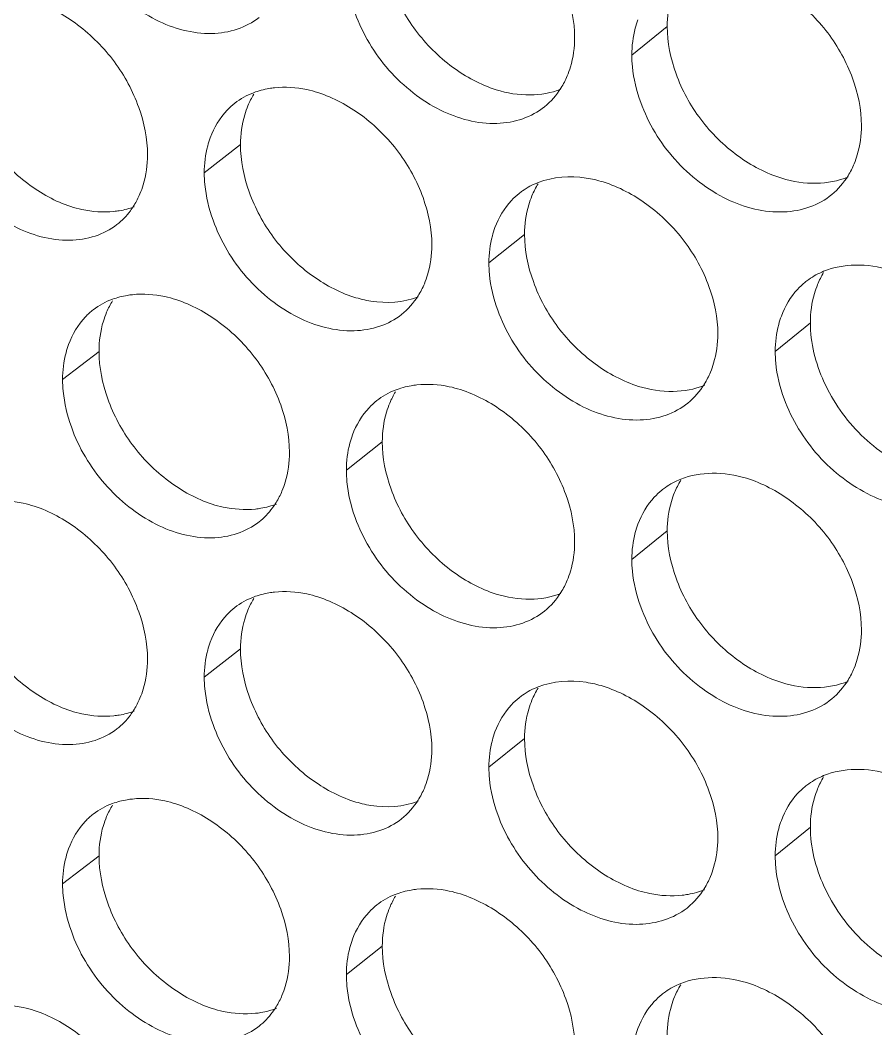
# Model space of a CAD drawing. Header units: millimetres. Extents: x 1177 to 4147, y 93 to 2194.
# Drawn here: x 2674.07 to 2687.43, y 860.73 to 876.48 of the extents above; entities that cross this region are included whole.
import ezdxf

# ---------------------------------------------------------------- set-up
doc = ezdxf.new("R2010")
doc.units = ezdxf.units.MM
doc.header["$LTSCALE"] = 0.1
doc.layers.get('0').update_dxf_attribs({"lineweight": 13})
doc.layers.add('标注', color=251, linetype='Continuous', lineweight=9)

# ---------------------------------------------------------------- blocks, each defined once
blk = doc.blocks.new('02')
at = {"layer": '标注'}
for p, q in [((4603.666, 843.241), (4602.876, 842.603)), ((4594.147, 840.608), (4593.34, 839.976)), ((4600.483, 838.606), (4599.688, 837.97)), ((4606.857, 836.634), (4606.074, 835.994)), ((4590.993, 835.995), (4590.18, 835.365)), ((4590.993, 835.995), (4590.18, 835.365)), ((4597.311, 833.978), (4596.509, 833.344)), ((4597.311, 833.978), (4596.509, 833.344)), ((4603.666, 831.991), (4602.876, 831.353)), ((4603.666, 831.991), (4602.876, 831.353)), ((4594.147, 829.358), (4593.34, 828.726)), ((4600.483, 827.356), (4599.688, 826.72)), ((4606.857, 825.384), (4606.074, 824.744)), ((4590.993, 824.745), (4590.18, 824.115)), ((4597.311, 822.728), (4596.509, 822.094))]:
    blk.add_line(p, q, dxfattribs=at)
for centre, radius, start, end in [((4596.041, 840.753), 1.872, 148.5566, 157.3156), ((4606.084, 840.901), 1.893, 328.5006, 337.6837), ((4590.188, 840.233), 1.864, 328.2673, 337.1333), ((4601.328, 838.31), 1.548, 125.2788, 128.7064), ((4608.769, 836.767), 1.893, 148.546, 157.7608), ((4607.73, 836.321), 1.568, 125.3028, 129.2952), ((4592.88, 836.145), 1.864, 148.3086, 157.2163), ((4592.88, 836.145), 1.864, 148.3086, 157.2163), ((4602.887, 836.252), 1.886, 328.3391, 337.568), ((4599.211, 834.12), 1.879, 148.8077, 157.4184), ((4599.211, 834.12), 1.879, 148.8077, 157.4184), ((4604.524, 831.687), 1.558, 125.2904, 128.9998), ((4604.524, 831.687), 1.558, 125.2904, 128.9998), ((4593.347, 833.603), 1.872, 328.517, 337.2337), ((4593.347, 833.603), 1.872, 328.517, 337.2337), ((4596.041, 829.503), 1.872, 148.5566, 157.3156), ((4606.084, 829.651), 1.893, 328.5006, 337.6837), ((4606.084, 829.651), 1.893, 328.5006, 337.6837), ((4590.188, 828.983), 1.864, 328.2673, 337.1333), ((4601.328, 827.06), 1.548, 125.2788, 128.7064), ((4608.769, 825.517), 1.893, 148.546, 157.7608), ((4607.73, 825.071), 1.568, 125.3028, 129.2952), ((4592.88, 824.895), 1.864, 148.3086, 157.2163), ((4602.887, 825.002), 1.886, 328.3391, 337.568), ((4599.211, 822.87), 1.879, 148.8077, 157.4184), ((4603.144, 824.804), 1.559, 305.2916, 309.0538), ((4604.524, 820.437), 1.558, 125.2904, 128.9998), ((4593.347, 822.353), 1.872, 328.517, 337.2337)]:
    blk.add_arc(centre, radius, start, end, dxfattribs=at)
for points, knots in [([(4601.6, 842.999), (4601.6, 843.357), (4601.445, 844.101), (4600.896, 845.106), (4600.077, 845.916), (4599.4, 846.283), (4599.051, 846.392)], [0, 0, 0, 0, 0.239123, 0.496252, 0.755655, 1, 1, 1, 1]), ([(4590.375, 845.559), (4590.539, 845.097), (4590.926, 844.442), (4591.638, 843.768), (4592.403, 843.264), (4593.271, 843.022), (4594.075, 843.151), (4594.417, 843.329), (4594.561, 843.442)], [0, 0, 0, 0, 0.275578, 0.414386, 0.548399, 0.788745, 0.897079, 1, 1, 1, 1]), ([(4597.311, 845.228), (4597.311, 844.871), (4597.464, 844.127), (4598.01, 843.121), (4598.825, 842.308), (4599.5, 841.941), (4599.848, 841.832)], [0, 0, 0, 0, 0.239424, 0.496717, 0.755963, 1, 1, 1, 1]), ([(4607.997, 841.032), (4607.997, 841.39), (4607.841, 842.133), (4607.288, 843.136), (4606.463, 843.943), (4605.784, 844.306), (4605.433, 844.414)], [0, 0, 0, 0, 0.238849, 0.495686, 0.755117, 1, 1, 1, 1]), ([(4603.828, 844.095), (4603.801, 844.031), (4603.704, 843.756), (4603.666, 843.462), (4603.666, 843.241)], [0, 0, 0, 0, 0.240852, 1, 1, 1, 1]), ([(4592.075, 840.381), (4592.075, 840.739), (4591.921, 841.483), (4591.378, 842.491), (4590.566, 843.307), (4589.896, 843.68), (4589.549, 843.792)], [0, 0, 0, 0, 0.239541, 0.497113, 0.75647, 1, 1, 1, 1]), ([(4596.705, 843.539), (4596.871, 843.076), (4597.263, 842.421), (4597.982, 841.749), (4598.756, 841.248), (4599.633, 841.014), (4600.442, 841.152), (4600.784, 841.336), (4600.928, 841.452)], [0, 0, 0, 0, 0.27488, 0.413493, 0.547431, 0.788041, 0.896698, 1, 1, 1, 1]), ([(4603.013, 843.391), (4602.99, 843.33), (4602.909, 843.076), (4602.876, 842.806), (4602.876, 842.603)], [0, 0, 0, 0, 0.241473, 1, 1, 1, 1]), ([(4603.666, 843.241), (4603.666, 842.884), (4603.82, 842.14), (4604.369, 841.136), (4605.19, 840.327), (4605.868, 839.964), (4606.218, 839.857)], [0, 0, 0, 0, 0.23915, 0.496151, 0.755426, 1, 1, 1, 1]), ([(4601.435, 842.14), (4601.462, 842.205), (4601.56, 842.481), (4601.6, 842.777), (4601.6, 842.999)], [0, 0, 0, 0, 0.240755, 1, 1, 1, 1]), ([(4587.849, 842.64), (4587.849, 842.282), (4588.001, 841.537), (4588.541, 840.528), (4589.349, 839.71), (4590.018, 839.337), (4590.364, 839.226)], [0, 0, 0, 0, 0.239843, 0.497577, 0.756777, 1, 1, 1, 1]), ([(4602.876, 842.603), (4602.876, 842.517), (4602.895, 842.159), (4602.981, 841.805), (4603.073, 841.549)], [0, 0, 0, 0, 0.240509, 1, 1, 1, 1]), ([(4594.905, 841.875), (4594.864, 841.871), (4594.706, 841.849), (4594.55, 841.808), (4594.439, 841.766)], [0, 0, 0, 0, 0.255282, 1, 1, 1, 1]), ([(4595.875, 841.768), (4595.793, 841.794), (4595.477, 841.878), (4595.144, 841.901), (4594.905, 841.875)], [0, 0, 0, 0, 0.26212, 1, 1, 1, 1]), ([(4598.415, 838.369), (4598.415, 838.727), (4598.261, 839.471), (4597.714, 840.477), (4596.897, 841.289), (4596.223, 841.658), (4595.875, 841.768)], [0, 0, 0, 0, 0.239261, 0.496538, 0.755925, 1, 1, 1, 1]), ([(4599.848, 841.832), (4600.092, 841.755), (4600.583, 841.674), (4601.078, 841.759), (4601.296, 841.844)], [0, 0, 0, 0, 0.521681, 1, 1, 1, 1]), ([(4594.02, 841.531), (4593.959, 841.483), (4593.724, 841.268), (4593.557, 840.986), (4593.475, 840.761)], [0, 0, 0, 0, 0.245125, 1, 1, 1, 1]), ([(4603.073, 841.549), (4603.241, 841.085), (4603.638, 840.429), (4604.364, 839.759), (4605.147, 839.263), (4606.032, 839.037), (4606.846, 839.185), (4607.19, 839.373), (4607.334, 839.492)], [0, 0, 0, 0, 0.274191, 0.412612, 0.546477, 0.787348, 0.896324, 1, 1, 1, 1]), ([(4594.314, 841.475), (4594.286, 841.41), (4594.187, 841.131), (4594.147, 840.833), (4594.147, 840.608)], [0, 0, 0, 0, 0.240343, 1, 1, 1, 1]), ([(4587.224, 840.955), (4587.388, 840.493), (4587.772, 839.839), (4588.48, 839.163), (4589.24, 838.658), (4590.104, 838.412), (4590.906, 838.536), (4591.247, 838.711), (4591.391, 838.823)], [0, 0, 0, 0, 0.27593, 0.414836, 0.548888, 0.789102, 0.897272, 1, 1, 1, 1]), ([(4607.835, 840.182), (4607.862, 840.247), (4607.958, 840.52), (4607.997, 840.813), (4607.997, 841.032)], [0, 0, 0, 0, 0.241091, 1, 1, 1, 1]), ([(4593.475, 840.761), (4593.452, 840.701), (4593.372, 840.447), (4593.34, 840.178), (4593.34, 839.976)], [0, 0, 0, 0, 0.241152, 1, 1, 1, 1]), ([(4594.147, 840.608), (4594.147, 840.25), (4594.3, 839.506), (4594.844, 838.499), (4595.657, 837.685), (4596.33, 837.316), (4596.677, 837.206)], [0, 0, 0, 0, 0.239562, 0.497002, 0.756233, 1, 1, 1, 1]), ([(4591.906, 839.509), (4591.934, 839.575), (4592.034, 839.855), (4592.075, 840.155), (4592.075, 840.381)], [0, 0, 0, 0, 0.240243, 1, 1, 1, 1]), ([(4593.34, 839.976), (4593.34, 839.89), (4593.358, 839.531), (4593.443, 839.177), (4593.535, 838.92)], [0, 0, 0, 0, 0.240369, 1, 1, 1, 1]), ([(4602.238, 839.774), (4602.112, 839.813), (4601.637, 839.925), (4601.12, 839.891), (4600.786, 839.762)], [0, 0, 0, 0, 0.268741, 1, 1, 1, 1]), ([(4604.794, 836.387), (4604.794, 836.745), (4604.638, 837.488), (4604.087, 838.492), (4603.265, 839.301), (4602.587, 839.666), (4602.238, 839.774)], [0, 0, 0, 0, 0.238985, 0.495968, 0.755385, 1, 1, 1, 1]), ([(4606.218, 839.857), (4606.468, 839.78), (4606.972, 839.701), (4607.478, 839.795), (4607.7, 839.885)], [0, 0, 0, 0, 0.521668, 1, 1, 1, 1]), ([(4600.36, 839.518), (4600.3, 839.47), (4600.07, 839.257), (4599.906, 838.978), (4599.824, 838.757)], [0, 0, 0, 0, 0.245411, 1, 1, 1, 1]), ([(4591.391, 838.823), (4591.504, 838.911), (4591.64, 839.052), (4591.748, 839.211), (4591.774, 839.253)], [0, 0, 0, 0, 0.746016, 1, 1, 1, 1]), ([(4600.647, 839.465), (4600.62, 839.4), (4600.523, 839.124), (4600.483, 838.828), (4600.483, 838.606)], [0, 0, 0, 0, 0.240684, 1, 1, 1, 1]), ([(4590.364, 839.226), (4590.444, 839.2), (4590.757, 839.115), (4591.088, 839.091), (4591.326, 839.116)], [0, 0, 0, 0, 0.262169, 1, 1, 1, 1]), ([(4591.326, 839.116), (4591.365, 839.12), (4591.518, 839.14), (4591.669, 839.179), (4591.777, 839.219)], [0, 0, 0, 0, 0.255066, 1, 1, 1, 1]), ([(4593.535, 838.92), (4593.701, 838.458), (4594.09, 837.803), (4594.805, 837.129), (4595.574, 836.628), (4596.447, 836.389), (4597.254, 836.523), (4597.596, 836.703), (4597.74, 836.818)], [0, 0, 0, 0, 0.275228, 0.413938, 0.547913, 0.788391, 0.896887, 1, 1, 1, 1]), ([(4599.824, 838.757), (4599.801, 838.696), (4599.721, 838.442), (4599.688, 838.173), (4599.688, 837.97)], [0, 0, 0, 0, 0.241366, 1, 1, 1, 1]), ([(4600.483, 838.606), (4600.483, 838.248), (4600.637, 837.505), (4601.185, 836.5), (4602.003, 835.689), (4602.68, 835.324), (4603.028, 835.215)], [0, 0, 0, 0, 0.239286, 0.496433, 0.755694, 1, 1, 1, 1]), ([(4598.249, 837.505), (4598.277, 837.571), (4598.376, 837.848), (4598.415, 838.146), (4598.415, 838.369)], [0, 0, 0, 0, 0.240585, 1, 1, 1, 1]), ([(4599.688, 837.97), (4599.688, 837.884), (4599.706, 837.525), (4599.792, 837.172), (4599.884, 836.915)], [0, 0, 0, 0, 0.240462, 1, 1, 1, 1]), ([(4608.638, 837.81), (4608.387, 837.886), (4607.882, 837.965), (4607.376, 837.872), (4607.153, 837.781)], [0, 0, 0, 0, 0.521913, 1, 1, 1, 1]), ([(4606.737, 837.535), (4606.678, 837.487), (4606.453, 837.275), (4606.292, 837), (4606.211, 836.782)], [0, 0, 0, 0, 0.245684, 1, 1, 1, 1]), ([(4607.018, 837.483), (4606.991, 837.419), (4606.896, 837.146), (4606.857, 836.853), (4606.857, 836.634)], [0, 0, 0, 0, 0.24102, 1, 1, 1, 1]), ([(4591.74, 837.26), (4591.701, 837.256), (4591.549, 837.236), (4591.398, 837.197), (4591.291, 837.158)], [0, 0, 0, 0, 0.255136, 1, 1, 1, 1]), ([(4591.74, 837.26), (4591.701, 837.256), (4591.549, 837.236), (4591.398, 837.197), (4591.291, 837.158)], [0, 0, 0, 0, 0.255136, 1, 1, 1, 1]), ([(4592.707, 837.151), (4592.626, 837.177), (4592.311, 837.262), (4591.979, 837.286), (4591.74, 837.26)], [0, 0, 0, 0, 0.262243, 1, 1, 1, 1]), ([(4592.707, 837.151), (4592.626, 837.177), (4592.311, 837.262), (4591.979, 837.286), (4591.74, 837.26)], [0, 0, 0, 0, 0.262243, 1, 1, 1, 1]), ([(4595.24, 833.746), (4595.24, 834.104), (4595.086, 834.848), (4594.541, 835.855), (4593.727, 836.67), (4593.054, 837.04), (4592.707, 837.151)], [0, 0, 0, 0, 0.239401, 0.496825, 0.756197, 1, 1, 1, 1]), ([(4595.24, 833.746), (4595.24, 834.104), (4595.086, 834.848), (4594.541, 835.855), (4593.727, 836.67), (4593.054, 837.04), (4592.707, 837.151)], [0, 0, 0, 0, 0.239401, 0.496825, 0.756197, 1, 1, 1, 1]), ([(4596.677, 837.206), (4596.801, 837.167), (4597.269, 837.054), (4597.779, 837.084), (4598.108, 837.209)], [0, 0, 0, 0, 0.268595, 1, 1, 1, 1]), ([(4590.864, 836.923), (4590.802, 836.875), (4590.565, 836.66), (4590.397, 836.375), (4590.314, 836.15)], [0, 0, 0, 0, 0.244977, 1, 1, 1, 1]), ([(4590.864, 836.923), (4590.802, 836.875), (4590.565, 836.66), (4590.397, 836.375), (4590.314, 836.15)], [0, 0, 0, 0, 0.244977, 1, 1, 1, 1]), ([(4591.161, 836.867), (4591.134, 836.801), (4591.033, 836.521), (4590.993, 836.221), (4590.993, 835.995)], [0, 0, 0, 0, 0.240171, 1, 1, 1, 1]), ([(4591.161, 836.867), (4591.134, 836.801), (4591.033, 836.521), (4590.993, 836.221), (4590.993, 835.995)], [0, 0, 0, 0, 0.240171, 1, 1, 1, 1]), ([(4599.884, 836.915), (4600.052, 836.452), (4600.446, 835.796), (4601.169, 835.125), (4601.947, 834.627), (4602.828, 834.397), (4603.639, 834.54), (4603.982, 834.726), (4604.127, 834.843)], [0, 0, 0, 0, 0.274535, 0.413051, 0.546952, 0.787693, 0.89651, 1, 1, 1, 1]), ([(4606.211, 836.782), (4606.188, 836.722), (4606.107, 836.467), (4606.074, 836.197), (4606.074, 835.994)], [0, 0, 0, 0, 0.24158, 1, 1, 1, 1]), ([(4606.857, 836.634), (4606.857, 836.183), (4607.098, 835.247), (4607.789, 834.266), (4608.535, 833.66), (4609.314, 833.231), (4609.984, 833.111), (4610.396, 833.159)], [0, 0, 0, 0, 0.247494, 0.513042, 0.645309, 0.772218, 1, 1, 1, 1]), ([(4604.631, 835.532), (4604.657, 835.597), (4604.754, 835.872), (4604.794, 836.166), (4604.794, 836.387)], [0, 0, 0, 0, 0.240924, 1, 1, 1, 1]), ([(4590.314, 836.15), (4590.292, 836.089), (4590.212, 835.835), (4590.18, 835.567), (4590.18, 835.365)], [0, 0, 0, 0, 0.241046, 1, 1, 1, 1]), ([(4590.314, 836.15), (4590.292, 836.089), (4590.212, 835.835), (4590.18, 835.567), (4590.18, 835.365)], [0, 0, 0, 0, 0.241046, 1, 1, 1, 1]), ([(4590.993, 835.995), (4590.993, 835.637), (4591.146, 834.893), (4591.688, 833.885), (4592.498, 833.069), (4593.169, 832.698), (4593.516, 832.587)], [0, 0, 0, 0, 0.239702, 0.497289, 0.756504, 1, 1, 1, 1]), ([(4590.993, 835.995), (4590.993, 835.637), (4591.146, 834.893), (4591.688, 833.885), (4592.498, 833.069), (4593.169, 832.698), (4593.516, 832.587)], [0, 0, 0, 0, 0.239702, 0.497289, 0.756504, 1, 1, 1, 1]), ([(4606.074, 835.994), (4606.074, 835.908), (4606.092, 835.549), (4606.178, 835.196), (4606.271, 834.94)], [0, 0, 0, 0, 0.240557, 1, 1, 1, 1]), ([(4590.18, 835.365), (4590.18, 835.279), (4590.198, 834.92), (4590.283, 834.566), (4590.375, 834.309)], [0, 0, 0, 0, 0.240323, 1, 1, 1, 1]), ([(4590.18, 835.365), (4590.18, 835.279), (4590.198, 834.92), (4590.283, 834.566), (4590.375, 834.309)], [0, 0, 0, 0, 0.240323, 1, 1, 1, 1]), ([(4598.079, 835.247), (4598.037, 835.242), (4597.873, 835.219), (4597.711, 835.176), (4597.596, 835.131)], [0, 0, 0, 0, 0.255428, 1, 1, 1, 1]), ([(4598.079, 835.247), (4598.037, 835.242), (4597.873, 835.219), (4597.711, 835.176), (4597.596, 835.131)], [0, 0, 0, 0, 0.255428, 1, 1, 1, 1]), ([(4599.051, 835.142), (4598.97, 835.168), (4598.653, 835.251), (4598.319, 835.273), (4598.079, 835.247)], [0, 0, 0, 0, 0.261997, 1, 1, 1, 1]), ([(4599.051, 835.142), (4598.97, 835.168), (4598.653, 835.251), (4598.319, 835.273), (4598.079, 835.247)], [0, 0, 0, 0, 0.261997, 1, 1, 1, 1]), ([(4603.028, 835.215), (4603.275, 835.139), (4603.773, 835.059), (4604.273, 835.148), (4604.493, 835.236)], [0, 0, 0, 0, 0.521675, 1, 1, 1, 1]), ([(4601.6, 831.749), (4601.6, 832.107), (4601.445, 832.851), (4600.896, 833.856), (4600.077, 834.666), (4599.4, 835.033), (4599.051, 835.142)], [0, 0, 0, 0, 0.239123, 0.496252, 0.755655, 1, 1, 1, 1]), ([(4601.6, 831.749), (4601.6, 832.107), (4601.445, 832.851), (4600.896, 833.856), (4600.077, 834.666), (4599.4, 835.033), (4599.051, 835.142)], [0, 0, 0, 0, 0.239123, 0.496252, 0.755655, 1, 1, 1, 1]), ([(4597.185, 834.896), (4597.125, 834.848), (4596.893, 834.634), (4596.727, 834.353), (4596.644, 834.13)], [0, 0, 0, 0, 0.245269, 1, 1, 1, 1]), ([(4597.185, 834.896), (4597.125, 834.848), (4596.893, 834.634), (4596.727, 834.353), (4596.644, 834.13)], [0, 0, 0, 0, 0.245269, 1, 1, 1, 1]), ([(4597.476, 834.841), (4597.449, 834.776), (4597.35, 834.499), (4597.311, 834.202), (4597.311, 833.978)], [0, 0, 0, 0, 0.240514, 1, 1, 1, 1]), ([(4597.476, 834.841), (4597.449, 834.776), (4597.35, 834.499), (4597.311, 834.202), (4597.311, 833.978)], [0, 0, 0, 0, 0.240514, 1, 1, 1, 1]), ([(4606.271, 834.94), (4606.44, 834.475), (4606.839, 833.819), (4607.569, 833.151), (4608.356, 832.656), (4609.246, 832.434), (4610.062, 832.587), (4610.406, 832.779), (4610.551, 832.898)], [0, 0, 0, 0, 0.27385, 0.412176, 0.546005, 0.787007, 0.896139, 1, 1, 1, 1]), ([(4590.375, 834.309), (4590.539, 833.847), (4590.926, 833.192), (4591.638, 832.518), (4592.403, 832.014), (4593.271, 831.772), (4594.075, 831.901), (4594.417, 832.079), (4594.561, 832.192)], [0, 0, 0, 0, 0.275578, 0.414386, 0.548399, 0.788745, 0.897079, 1, 1, 1, 1]), ([(4590.375, 834.309), (4590.539, 833.847), (4590.926, 833.192), (4591.638, 832.518), (4592.403, 832.014), (4593.271, 831.772), (4594.075, 831.901), (4594.417, 832.079), (4594.561, 832.192)], [0, 0, 0, 0, 0.275578, 0.414386, 0.548399, 0.788745, 0.897079, 1, 1, 1, 1]), ([(4596.644, 834.13), (4596.622, 834.07), (4596.542, 833.816), (4596.509, 833.547), (4596.509, 833.344)], [0, 0, 0, 0, 0.241259, 1, 1, 1, 1]), ([(4596.644, 834.13), (4596.622, 834.07), (4596.542, 833.816), (4596.509, 833.547), (4596.509, 833.344)], [0, 0, 0, 0, 0.241259, 1, 1, 1, 1]), ([(4597.311, 833.978), (4597.311, 833.621), (4597.464, 832.877), (4598.01, 831.871), (4598.825, 831.058), (4599.5, 830.691), (4599.848, 830.582)], [0, 0, 0, 0, 0.239424, 0.496717, 0.755963, 1, 1, 1, 1]), ([(4597.311, 833.978), (4597.311, 833.621), (4597.464, 832.877), (4598.01, 831.871), (4598.825, 831.058), (4599.5, 830.691), (4599.848, 830.582)], [0, 0, 0, 0, 0.239424, 0.496717, 0.755963, 1, 1, 1, 1]), ([(4595.073, 832.878), (4595.1, 832.944), (4595.2, 833.223), (4595.24, 833.522), (4595.24, 833.746)], [0, 0, 0, 0, 0.240415, 1, 1, 1, 1]), ([(4595.073, 832.878), (4595.1, 832.944), (4595.2, 833.223), (4595.24, 833.522), (4595.24, 833.746)], [0, 0, 0, 0, 0.240415, 1, 1, 1, 1]), ([(4596.509, 833.344), (4596.509, 833.258), (4596.528, 832.899), (4596.613, 832.545), (4596.705, 832.289)], [0, 0, 0, 0, 0.240415, 1, 1, 1, 1]), ([(4596.509, 833.344), (4596.509, 833.258), (4596.528, 832.899), (4596.613, 832.545), (4596.705, 832.289)], [0, 0, 0, 0, 0.240415, 1, 1, 1, 1]), ([(4605.433, 833.164), (4605.186, 833.24), (4604.687, 833.319), (4604.186, 833.231), (4603.965, 833.143)], [0, 0, 0, 0, 0.521918, 1, 1, 1, 1]), ([(4605.433, 833.164), (4605.186, 833.24), (4604.687, 833.319), (4604.186, 833.231), (4603.965, 833.143)], [0, 0, 0, 0, 0.521918, 1, 1, 1, 1]), ([(4607.997, 829.782), (4607.997, 830.14), (4607.841, 830.883), (4607.288, 831.886), (4606.463, 832.693), (4605.784, 833.056), (4605.433, 833.164)], [0, 0, 0, 0, 0.238849, 0.495686, 0.755117, 1, 1, 1, 1]), ([(4607.997, 829.782), (4607.997, 830.14), (4607.841, 830.883), (4607.288, 831.886), (4606.463, 832.693), (4605.784, 833.056), (4605.433, 833.164)], [0, 0, 0, 0, 0.238849, 0.495686, 0.755117, 1, 1, 1, 1]), ([(4603.544, 832.898), (4603.484, 832.85), (4603.257, 832.637), (4603.094, 832.36), (4603.013, 832.141)], [0, 0, 0, 0, 0.245549, 1, 1, 1, 1]), ([(4603.544, 832.898), (4603.484, 832.85), (4603.257, 832.637), (4603.094, 832.36), (4603.013, 832.141)], [0, 0, 0, 0, 0.245549, 1, 1, 1, 1]), ([(4603.828, 832.845), (4603.801, 832.781), (4603.704, 832.506), (4603.666, 832.212), (4603.666, 831.991)], [0, 0, 0, 0, 0.240852, 1, 1, 1, 1]), ([(4603.828, 832.845), (4603.801, 832.781), (4603.704, 832.506), (4603.666, 832.212), (4603.666, 831.991)], [0, 0, 0, 0, 0.240852, 1, 1, 1, 1]), ([(4589.549, 832.542), (4589.468, 832.568), (4589.155, 832.653), (4588.824, 832.678), (4588.585, 832.653)], [0, 0, 0, 0, 0.262368, 1, 1, 1, 1]), ([(4592.075, 829.131), (4592.075, 829.489), (4591.921, 830.233), (4591.378, 831.241), (4590.566, 832.057), (4589.896, 832.43), (4589.549, 832.542)], [0, 0, 0, 0, 0.239541, 0.497113, 0.75647, 1, 1, 1, 1]), ([(4593.516, 832.587), (4593.597, 832.561), (4593.911, 832.477), (4594.242, 832.454), (4594.481, 832.479)], [0, 0, 0, 0, 0.262046, 1, 1, 1, 1]), ([(4593.516, 832.587), (4593.597, 832.561), (4593.911, 832.477), (4594.242, 832.454), (4594.481, 832.479)], [0, 0, 0, 0, 0.262046, 1, 1, 1, 1]), ([(4594.481, 832.479), (4594.521, 832.483), (4594.68, 832.505), (4594.837, 832.547), (4594.948, 832.589)], [0, 0, 0, 0, 0.25521, 1, 1, 1, 1]), ([(4594.481, 832.479), (4594.521, 832.483), (4594.68, 832.505), (4594.837, 832.547), (4594.948, 832.589)], [0, 0, 0, 0, 0.25521, 1, 1, 1, 1]), ([(4594.561, 832.192), (4594.674, 832.281), (4594.81, 832.423), (4594.917, 832.583), (4594.943, 832.625)], [0, 0, 0, 0, 0.746051, 1, 1, 1, 1]), ([(4594.561, 832.192), (4594.674, 832.281), (4594.81, 832.423), (4594.917, 832.583), (4594.943, 832.625)], [0, 0, 0, 0, 0.746051, 1, 1, 1, 1]), ([(4596.705, 832.289), (4596.871, 831.826), (4597.263, 831.171), (4597.982, 830.499), (4598.756, 829.998), (4599.633, 829.764), (4600.442, 829.902), (4600.784, 830.086), (4600.928, 830.202)], [0, 0, 0, 0, 0.27488, 0.413493, 0.547431, 0.788041, 0.896698, 1, 1, 1, 1]), ([(4596.705, 832.289), (4596.871, 831.826), (4597.263, 831.171), (4597.982, 830.499), (4598.756, 829.998), (4599.633, 829.764), (4600.442, 829.902), (4600.784, 830.086), (4600.928, 830.202)], [0, 0, 0, 0, 0.27488, 0.413493, 0.547431, 0.788041, 0.896698, 1, 1, 1, 1]), ([(4603.013, 832.141), (4602.99, 832.08), (4602.909, 831.826), (4602.876, 831.556), (4602.876, 831.353)], [0, 0, 0, 0, 0.241473, 1, 1, 1, 1]), ([(4603.013, 832.141), (4602.99, 832.08), (4602.909, 831.826), (4602.876, 831.556), (4602.876, 831.353)], [0, 0, 0, 0, 0.241473, 1, 1, 1, 1]), ([(4603.666, 831.991), (4603.666, 831.634), (4603.82, 830.89), (4604.369, 829.886), (4605.19, 829.077), (4605.868, 828.714), (4606.218, 828.607)], [0, 0, 0, 0, 0.23915, 0.496151, 0.755426, 1, 1, 1, 1]), ([(4603.666, 831.991), (4603.666, 831.634), (4603.82, 830.89), (4604.369, 829.886), (4605.19, 829.077), (4605.868, 828.714), (4606.218, 828.607)], [0, 0, 0, 0, 0.23915, 0.496151, 0.755426, 1, 1, 1, 1]), ([(4601.435, 830.89), (4601.462, 830.955), (4601.56, 831.231), (4601.6, 831.527), (4601.6, 831.749)], [0, 0, 0, 0, 0.240755, 1, 1, 1, 1]), ([(4601.435, 830.89), (4601.462, 830.955), (4601.56, 831.231), (4601.6, 831.527), (4601.6, 831.749)], [0, 0, 0, 0, 0.240755, 1, 1, 1, 1]), ([(4587.849, 831.39), (4587.849, 831.032), (4588.001, 830.287), (4588.541, 829.278), (4589.349, 828.46), (4590.018, 828.087), (4590.364, 827.976)], [0, 0, 0, 0, 0.239843, 0.497577, 0.756777, 1, 1, 1, 1]), ([(4602.876, 831.353), (4602.876, 831.267), (4602.895, 830.909), (4602.981, 830.555), (4603.073, 830.299)], [0, 0, 0, 0, 0.240509, 1, 1, 1, 1]), ([(4602.876, 831.353), (4602.876, 831.267), (4602.895, 830.909), (4602.981, 830.555), (4603.073, 830.299)], [0, 0, 0, 0, 0.240509, 1, 1, 1, 1]), ([(4594.905, 830.625), (4594.864, 830.621), (4594.706, 830.599), (4594.55, 830.558), (4594.439, 830.516)], [0, 0, 0, 0, 0.255282, 1, 1, 1, 1]), ([(4595.875, 830.518), (4595.793, 830.544), (4595.477, 830.628), (4595.144, 830.651), (4594.905, 830.625)], [0, 0, 0, 0, 0.26212, 1, 1, 1, 1]), ([(4598.415, 827.119), (4598.415, 827.477), (4598.261, 828.221), (4597.714, 829.227), (4596.897, 830.039), (4596.223, 830.408), (4595.875, 830.518)], [0, 0, 0, 0, 0.239261, 0.496538, 0.755925, 1, 1, 1, 1]), ([(4599.848, 830.582), (4600.092, 830.505), (4600.583, 830.424), (4601.078, 830.509), (4601.296, 830.594)], [0, 0, 0, 0, 0.521681, 1, 1, 1, 1]), ([(4599.848, 830.582), (4600.092, 830.505), (4600.583, 830.424), (4601.078, 830.509), (4601.296, 830.594)], [0, 0, 0, 0, 0.521681, 1, 1, 1, 1]), ([(4594.02, 830.281), (4593.959, 830.233), (4593.724, 830.018), (4593.557, 829.736), (4593.475, 829.511)], [0, 0, 0, 0, 0.245125, 1, 1, 1, 1]), ([(4603.073, 830.299), (4603.241, 829.835), (4603.638, 829.179), (4604.364, 828.509), (4605.147, 828.013), (4606.032, 827.787), (4606.846, 827.935), (4607.19, 828.123), (4607.334, 828.242)], [0, 0, 0, 0, 0.274191, 0.412612, 0.546477, 0.787348, 0.896324, 1, 1, 1, 1]), ([(4603.073, 830.299), (4603.241, 829.835), (4603.638, 829.179), (4604.364, 828.509), (4605.147, 828.013), (4606.032, 827.787), (4606.846, 827.935), (4607.19, 828.123), (4607.334, 828.242)], [0, 0, 0, 0, 0.274191, 0.412612, 0.546477, 0.787348, 0.896324, 1, 1, 1, 1]), ([(4594.314, 830.225), (4594.286, 830.16), (4594.187, 829.881), (4594.147, 829.583), (4594.147, 829.358)], [0, 0, 0, 0, 0.240343, 1, 1, 1, 1]), ([(4587.224, 829.705), (4587.388, 829.243), (4587.772, 828.589), (4588.48, 827.913), (4589.24, 827.408), (4590.104, 827.162), (4590.906, 827.286), (4591.247, 827.461), (4591.391, 827.573)], [0, 0, 0, 0, 0.27593, 0.414836, 0.548888, 0.789102, 0.897272, 1, 1, 1, 1]), ([(4607.835, 828.932), (4607.862, 828.997), (4607.958, 829.27), (4607.997, 829.563), (4607.997, 829.782)], [0, 0, 0, 0, 0.241091, 1, 1, 1, 1]), ([(4607.835, 828.932), (4607.862, 828.997), (4607.958, 829.27), (4607.997, 829.563), (4607.997, 829.782)], [0, 0, 0, 0, 0.241091, 1, 1, 1, 1]), ([(4593.475, 829.511), (4593.452, 829.451), (4593.372, 829.197), (4593.34, 828.928), (4593.34, 828.726)], [0, 0, 0, 0, 0.241152, 1, 1, 1, 1]), ([(4594.147, 829.358), (4594.147, 829), (4594.3, 828.256), (4594.844, 827.249), (4595.657, 826.435), (4596.33, 826.066), (4596.677, 825.956)], [0, 0, 0, 0, 0.239562, 0.497002, 0.756233, 1, 1, 1, 1]), ([(4591.906, 828.259), (4591.934, 828.325), (4592.034, 828.605), (4592.075, 828.905), (4592.075, 829.131)], [0, 0, 0, 0, 0.240243, 1, 1, 1, 1]), ([(4593.34, 828.726), (4593.34, 828.64), (4593.358, 828.281), (4593.443, 827.927), (4593.535, 827.67)], [0, 0, 0, 0, 0.240369, 1, 1, 1, 1]), ([(4602.238, 828.524), (4602.112, 828.563), (4601.637, 828.675), (4601.12, 828.641), (4600.786, 828.512)], [0, 0, 0, 0, 0.268741, 1, 1, 1, 1]), ([(4604.794, 825.137), (4604.794, 825.495), (4604.638, 826.238), (4604.087, 827.242), (4603.265, 828.051), (4602.587, 828.416), (4602.238, 828.524)], [0, 0, 0, 0, 0.238985, 0.495968, 0.755385, 1, 1, 1, 1]), ([(4606.218, 828.607), (4606.468, 828.53), (4606.972, 828.451), (4607.478, 828.545), (4607.7, 828.635)], [0, 0, 0, 0, 0.521668, 1, 1, 1, 1]), ([(4606.218, 828.607), (4606.468, 828.53), (4606.972, 828.451), (4607.478, 828.545), (4607.7, 828.635)], [0, 0, 0, 0, 0.521668, 1, 1, 1, 1]), ([(4600.36, 828.268), (4600.3, 828.22), (4600.07, 828.007), (4599.906, 827.728), (4599.824, 827.507)], [0, 0, 0, 0, 0.245411, 1, 1, 1, 1]), ([(4591.391, 827.573), (4591.504, 827.661), (4591.64, 827.802), (4591.748, 827.961), (4591.774, 828.003)], [0, 0, 0, 0, 0.746016, 1, 1, 1, 1]), ([(4600.647, 828.215), (4600.62, 828.15), (4600.523, 827.874), (4600.483, 827.578), (4600.483, 827.356)], [0, 0, 0, 0, 0.240684, 1, 1, 1, 1]), ([(4590.364, 827.976), (4590.444, 827.95), (4590.757, 827.865), (4591.088, 827.841), (4591.326, 827.866)], [0, 0, 0, 0, 0.262169, 1, 1, 1, 1]), ([(4591.326, 827.866), (4591.365, 827.87), (4591.518, 827.89), (4591.669, 827.929), (4591.777, 827.969)], [0, 0, 0, 0, 0.255066, 1, 1, 1, 1]), ([(4593.535, 827.67), (4593.701, 827.208), (4594.09, 826.553), (4594.805, 825.879), (4595.574, 825.378), (4596.447, 825.139), (4597.254, 825.273), (4597.596, 825.453), (4597.74, 825.568)], [0, 0, 0, 0, 0.275228, 0.413938, 0.547913, 0.788391, 0.896887, 1, 1, 1, 1]), ([(4599.824, 827.507), (4599.801, 827.446), (4599.721, 827.192), (4599.688, 826.923), (4599.688, 826.72)], [0, 0, 0, 0, 0.241366, 1, 1, 1, 1]), ([(4600.483, 827.356), (4600.483, 826.998), (4600.637, 826.255), (4601.185, 825.25), (4602.003, 824.439), (4602.68, 824.074), (4603.028, 823.965)], [0, 0, 0, 0, 0.239286, 0.496433, 0.755694, 1, 1, 1, 1]), ([(4598.249, 826.255), (4598.277, 826.321), (4598.376, 826.598), (4598.415, 826.896), (4598.415, 827.119)], [0, 0, 0, 0, 0.240585, 1, 1, 1, 1]), ([(4599.688, 826.72), (4599.688, 826.634), (4599.706, 826.275), (4599.792, 825.922), (4599.884, 825.665)], [0, 0, 0, 0, 0.240462, 1, 1, 1, 1]), ([(4608.638, 826.56), (4608.387, 826.636), (4607.882, 826.715), (4607.376, 826.622), (4607.153, 826.531)], [0, 0, 0, 0, 0.521913, 1, 1, 1, 1]), ([(4606.737, 826.285), (4606.678, 826.237), (4606.453, 826.025), (4606.292, 825.75), (4606.211, 825.532)], [0, 0, 0, 0, 0.245684, 1, 1, 1, 1]), ([(4607.018, 826.233), (4606.991, 826.169), (4606.896, 825.896), (4606.857, 825.603), (4606.857, 825.384)], [0, 0, 0, 0, 0.24102, 1, 1, 1, 1]), ([(4591.74, 826.01), (4591.701, 826.006), (4591.549, 825.986), (4591.398, 825.947), (4591.291, 825.908)], [0, 0, 0, 0, 0.255136, 1, 1, 1, 1]), ([(4592.707, 825.901), (4592.626, 825.927), (4592.311, 826.012), (4591.979, 826.036), (4591.74, 826.01)], [0, 0, 0, 0, 0.262243, 1, 1, 1, 1]), ([(4595.24, 822.496), (4595.24, 822.854), (4595.086, 823.598), (4594.541, 824.605), (4593.727, 825.42), (4593.054, 825.79), (4592.707, 825.901)], [0, 0, 0, 0, 0.239401, 0.496825, 0.756197, 1, 1, 1, 1]), ([(4596.677, 825.956), (4596.801, 825.917), (4597.269, 825.804), (4597.779, 825.834), (4598.108, 825.959)], [0, 0, 0, 0, 0.268595, 1, 1, 1, 1]), ([(4590.864, 825.673), (4590.802, 825.625), (4590.565, 825.41), (4590.397, 825.125), (4590.314, 824.9)], [0, 0, 0, 0, 0.244977, 1, 1, 1, 1]), ([(4591.161, 825.617), (4591.134, 825.551), (4591.033, 825.271), (4590.993, 824.971), (4590.993, 824.745)], [0, 0, 0, 0, 0.240171, 1, 1, 1, 1]), ([(4599.884, 825.665), (4600.048, 825.212), (4600.553, 824.368), (4601.651, 823.48), (4602.912, 823.1), (4603.742, 823.317), (4604.045, 823.531)], [0, 0, 0, 0, 0.274275, 0.545968, 0.788678, 1, 1, 1, 1]), ([(4606.211, 825.532), (4606.188, 825.472), (4606.107, 825.217), (4606.074, 824.947), (4606.074, 824.744)], [0, 0, 0, 0, 0.24158, 1, 1, 1, 1]), ([(4606.857, 825.384), (4606.857, 824.933), (4607.098, 823.997), (4607.789, 823.016), (4608.535, 822.41), (4609.314, 821.981), (4609.984, 821.861), (4610.396, 821.909)], [0, 0, 0, 0, 0.247494, 0.513042, 0.645309, 0.772218, 1, 1, 1, 1]), ([(4604.631, 824.282), (4604.657, 824.347), (4604.754, 824.622), (4604.794, 824.916), (4604.794, 825.137)], [0, 0, 0, 0, 0.240924, 1, 1, 1, 1]), ([(4590.314, 824.9), (4590.292, 824.839), (4590.212, 824.585), (4590.18, 824.317), (4590.18, 824.115)], [0, 0, 0, 0, 0.241046, 1, 1, 1, 1]), ([(4590.993, 824.745), (4590.993, 824.387), (4591.146, 823.643), (4591.688, 822.635), (4592.498, 821.819), (4593.169, 821.448), (4593.516, 821.337)], [0, 0, 0, 0, 0.239702, 0.497289, 0.756504, 1, 1, 1, 1]), ([(4606.074, 824.744), (4606.074, 824.658), (4606.092, 824.299), (4606.178, 823.946), (4606.271, 823.69)], [0, 0, 0, 0, 0.240557, 1, 1, 1, 1]), ([(4590.18, 824.115), (4590.18, 824.029), (4590.198, 823.67), (4590.283, 823.316), (4590.375, 823.059)], [0, 0, 0, 0, 0.240323, 1, 1, 1, 1]), ([(4598.079, 823.997), (4598.037, 823.992), (4597.873, 823.969), (4597.711, 823.926), (4597.596, 823.881)], [0, 0, 0, 0, 0.255428, 1, 1, 1, 1]), ([(4599.051, 823.892), (4598.97, 823.918), (4598.653, 824.001), (4598.319, 824.023), (4598.079, 823.997)], [0, 0, 0, 0, 0.261997, 1, 1, 1, 1]), ([(4603.028, 823.965), (4603.11, 823.94), (4603.427, 823.858), (4603.762, 823.837), (4604.002, 823.864)], [0, 0, 0, 0, 0.261683, 1, 1, 1, 1]), ([(4604.002, 823.864), (4604.045, 823.869), (4604.212, 823.893), (4604.377, 823.939), (4604.493, 823.986)], [0, 0, 0, 0, 0.255354, 1, 1, 1, 1]), ([(4601.6, 820.499), (4601.6, 820.857), (4601.445, 821.601), (4600.896, 822.606), (4600.077, 823.416), (4599.4, 823.783), (4599.051, 823.892)], [0, 0, 0, 0, 0.239123, 0.496252, 0.755655, 1, 1, 1, 1]), ([(4597.185, 823.646), (4597.125, 823.598), (4596.893, 823.384), (4596.727, 823.103), (4596.644, 822.88)], [0, 0, 0, 0, 0.245269, 1, 1, 1, 1]), ([(4597.476, 823.591), (4597.449, 823.526), (4597.35, 823.249), (4597.311, 822.952), (4597.311, 822.728)], [0, 0, 0, 0, 0.240514, 1, 1, 1, 1]), ([(4606.271, 823.69), (4606.44, 823.225), (4606.839, 822.569), (4607.569, 821.901), (4608.356, 821.406), (4609.246, 821.184), (4610.062, 821.337), (4610.406, 821.529), (4610.551, 821.648)], [0, 0, 0, 0, 0.27385, 0.412176, 0.546005, 0.787007, 0.896139, 1, 1, 1, 1]), ([(4590.375, 823.059), (4590.539, 822.597), (4590.926, 821.942), (4591.638, 821.268), (4592.403, 820.764), (4593.271, 820.522), (4594.075, 820.651), (4594.417, 820.829), (4594.561, 820.942)], [0, 0, 0, 0, 0.275578, 0.414386, 0.548399, 0.788745, 0.897079, 1, 1, 1, 1]), ([(4596.644, 822.88), (4596.622, 822.82), (4596.542, 822.566), (4596.509, 822.297), (4596.509, 822.094)], [0, 0, 0, 0, 0.241259, 1, 1, 1, 1]), ([(4597.311, 822.728), (4597.311, 822.371), (4597.464, 821.627), (4598.01, 820.621), (4598.825, 819.808), (4599.5, 819.441), (4599.848, 819.332)], [0, 0, 0, 0, 0.239424, 0.496717, 0.755963, 1, 1, 1, 1]), ([(4595.073, 821.628), (4595.1, 821.694), (4595.2, 821.973), (4595.24, 822.272), (4595.24, 822.496)], [0, 0, 0, 0, 0.240415, 1, 1, 1, 1]), ([(4596.509, 822.094), (4596.509, 822.008), (4596.528, 821.649), (4596.613, 821.295), (4596.705, 821.039)], [0, 0, 0, 0, 0.240415, 1, 1, 1, 1]), ([(4605.433, 821.914), (4605.186, 821.99), (4604.687, 822.069), (4604.186, 821.981), (4603.965, 821.893)], [0, 0, 0, 0, 0.521918, 1, 1, 1, 1]), ([(4607.997, 818.532), (4607.997, 818.89), (4607.841, 819.633), (4607.288, 820.636), (4606.463, 821.443), (4605.784, 821.806), (4605.433, 821.914)], [0, 0, 0, 0, 0.238849, 0.495686, 0.755117, 1, 1, 1, 1]), ([(4603.544, 821.648), (4603.484, 821.6), (4603.257, 821.387), (4603.094, 821.11), (4603.013, 820.891)], [0, 0, 0, 0, 0.245549, 1, 1, 1, 1]), ([(4603.828, 821.595), (4603.801, 821.531), (4603.704, 821.256), (4603.666, 820.962), (4603.666, 820.741)], [0, 0, 0, 0, 0.240852, 1, 1, 1, 1]), ([(4589.549, 821.292), (4589.468, 821.318), (4589.155, 821.403), (4588.824, 821.428), (4588.585, 821.403)], [0, 0, 0, 0, 0.262368, 1, 1, 1, 1]), ([(4592.075, 817.881), (4592.075, 818.239), (4591.921, 818.983), (4591.378, 819.991), (4590.566, 820.807), (4589.896, 821.18), (4589.549, 821.292)], [0, 0, 0, 0, 0.239541, 0.497113, 0.75647, 1, 1, 1, 1]), ([(4593.516, 821.337), (4593.597, 821.311), (4593.911, 821.227), (4594.242, 821.204), (4594.481, 821.229)], [0, 0, 0, 0, 0.262046, 1, 1, 1, 1]), ([(4594.481, 821.229), (4594.521, 821.233), (4594.68, 821.255), (4594.837, 821.297), (4594.948, 821.339)], [0, 0, 0, 0, 0.25521, 1, 1, 1, 1]), ([(4594.561, 820.942), (4594.674, 821.031), (4594.81, 821.173), (4594.917, 821.333), (4594.943, 821.375)], [0, 0, 0, 0, 0.746051, 1, 1, 1, 1]), ([(4596.705, 821.039), (4596.871, 820.576), (4597.263, 819.921), (4597.982, 819.249), (4598.756, 818.748), (4599.633, 818.514), (4600.442, 818.652), (4600.784, 818.836), (4600.928, 818.952)], [0, 0, 0, 0, 0.27488, 0.413493, 0.547431, 0.788041, 0.896698, 1, 1, 1, 1]), ([(4603.013, 820.891), (4602.99, 820.83), (4602.909, 820.576), (4602.876, 820.306), (4602.876, 820.103)], [0, 0, 0, 0, 0.241473, 1, 1, 1, 1])]:
    blk.add_open_spline(points, degree=3, knots=knots, dxfattribs=at)
for points in [[(4601.296, 841.87), (4601.35, 841.956), (4601.396, 842.046), (4601.435, 842.14)], [(4594.439, 841.766), (4594.289, 841.709), (4594.146, 841.629), (4594.02, 841.531)], [(4600.928, 841.452), (4601.073, 841.568), (4601.198, 841.712), (4601.296, 841.87)], [(4600.786, 839.762), (4600.662, 839.714), (4600.542, 839.651), (4600.434, 839.574)], [(4600.786, 839.736), (4600.733, 839.65), (4600.686, 839.559), (4600.647, 839.465)], [(4607.334, 839.492), (4607.477, 839.609), (4607.601, 839.754), (4607.698, 839.912)], [(4607.153, 837.781), (4607.037, 837.734), (4606.926, 837.674), (4606.824, 837.601)], [(4598.109, 837.235), (4598.163, 837.321), (4598.21, 837.412), (4598.249, 837.505)], [(4597.74, 836.818), (4597.885, 836.933), (4598.011, 837.077), (4598.109, 837.235)], [(4591.291, 837.158), (4591.138, 837.102), (4590.992, 837.022), (4590.864, 836.923)], [(4591.291, 837.158), (4591.138, 837.102), (4590.992, 837.022), (4590.864, 836.923)], [(4604.127, 834.843), (4604.271, 834.96), (4604.395, 835.104), (4604.493, 835.262)], [(4597.596, 835.131), (4597.449, 835.073), (4597.309, 834.994), (4597.185, 834.896)], [(4597.596, 835.131), (4597.449, 835.073), (4597.309, 834.994), (4597.185, 834.896)], [(4603.965, 833.143), (4603.845, 833.095), (4603.729, 833.033), (4603.624, 832.959)], [(4603.965, 833.143), (4603.845, 833.095), (4603.729, 833.033), (4603.624, 832.959)], [(4603.966, 833.117), (4603.913, 833.03), (4603.866, 832.939), (4603.828, 832.845)], [(4603.966, 833.117), (4603.913, 833.03), (4603.866, 832.939), (4603.828, 832.845)], [(4601.296, 830.62), (4601.35, 830.706), (4601.396, 830.796), (4601.435, 830.89)], [(4601.296, 830.62), (4601.35, 830.706), (4601.396, 830.796), (4601.435, 830.89)], [(4594.439, 830.516), (4594.289, 830.459), (4594.146, 830.379), (4594.02, 830.281)], [(4600.928, 830.202), (4601.073, 830.318), (4601.198, 830.462), (4601.296, 830.62)], [(4600.928, 830.202), (4601.073, 830.318), (4601.198, 830.462), (4601.296, 830.62)], [(4600.786, 828.512), (4600.662, 828.464), (4600.542, 828.401), (4600.434, 828.324)], [(4600.786, 828.486), (4600.733, 828.4), (4600.686, 828.309), (4600.647, 828.215)], [(4607.334, 828.242), (4607.477, 828.359), (4607.601, 828.504), (4607.698, 828.662)], [(4607.334, 828.242), (4607.477, 828.359), (4607.601, 828.504), (4607.698, 828.662)], [(4607.153, 826.531), (4607.037, 826.484), (4606.926, 826.424), (4606.824, 826.351)], [(4598.109, 825.985), (4598.163, 826.071), (4598.21, 826.162), (4598.249, 826.255)], [(4597.74, 825.568), (4597.885, 825.683), (4598.011, 825.827), (4598.109, 825.985)], [(4591.291, 825.908), (4591.138, 825.852), (4590.992, 825.772), (4590.864, 825.673)], [(4604.127, 823.593), (4604.271, 823.71), (4604.395, 823.854), (4604.493, 824.012)], [(4597.596, 823.881), (4597.449, 823.823), (4597.309, 823.744), (4597.185, 823.646)], [(4603.965, 821.893), (4603.845, 821.845), (4603.729, 821.783), (4603.624, 821.709)], [(4603.966, 821.867), (4603.913, 821.78), (4603.866, 821.689), (4603.828, 821.595)]]:
    blk.add_open_spline(points, degree=3, dxfattribs=at)

msp = doc.modelspace()

# ---------------------------------------------------------------- block references
at = {"xscale": 0.7, "yscale": 0.7, "zscale": 0.7}
msp.add_blockref('02', (-538.391, 286.112), dxfattribs=at)

doc.saveas('drawing.dxf')
